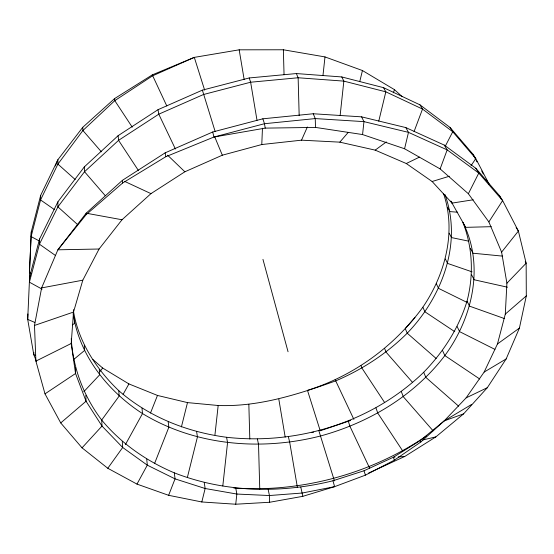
<?xml version="1.0" encoding="UTF-8"?>
<svg xmlns="http://www.w3.org/2000/svg" width="554" height="554" viewBox="0 0 554 554"><rect width="100%" height="100%" fill="white"/><g stroke="black" fill="none" stroke-linecap="round" stroke-linejoin="round"><path stroke-width="0.83" d="M489.307 184.537L475.782 158.589L472.998 154.241L450.049 127.455L419.974 104.851L383.493 87.65L341.77 76.944L296.376 73.557L249.21 77.955L202.383 90.143L158.028 109.678L118.127 135.668L84.333 166.879L57.9 201.836L57.9 206.864L39.438 244.189L29.417 282.18L42.097 289.153M57.9 201.836L39.569 238.996L39.438 244.189L55.455 255.491M402.059 96.535L394.496 89.665L362.441 70.538L324.99 56.917L283.364 49.777L239.176 49.818L194.302 57.374L152.281 74.887L114.595 98.584L82.768 127.309L57.914 159.677L40.671 195.354L40.56 199.946L31.107 236.579L29.452 272.658L30.145 276.855M33.856 352.365L33.794 354.761L36.363 361.09M27.908 313.952L27.7 319.429L33.794 354.761L35.421 355.259M29.417 282.18L29.618 276.834L39.569 238.996M40.671 195.354L31.28 231.835L31.107 236.579L39.389 241.025M71.237 338.577C72.976 368.209 83.786 396.491 101.721 420.084C121.139 443.491 146.408 461.039 174.316 472.853C224.675 492.506 280.795 493.766 332.954 480.768L334.616 486.668L302.816 496.329L269.632 502.27L235.734 504.223L201.815 501.972L168.624 495.311L136.983 484.106L107.795 468.275L82.034 447.84L60.732 422.931L44.992 393.852L35.899 361.104L34.486 325.454L41.619 287.914L57.879 249.812L86.223 214.578L122.635 183.014L165.805 156.713L213.955 137.025L265.221 128.119L315.496 127.413L362.565 134.56L404.572 148.756L440.132 168.915L468.365 193.741L488.857 221.912L501.605 252.125L506.903 283.198L505.303 314.097L497.464 343.958L484.148 372.066L466.129 397.855L444.197 420.888L420.839 441.981L394.358 460.173L365.405 475.152L334.616 486.668L302.262 493.025L269.452 495.532L236.849 494.05L205.139 488.51L175.043 478.871L147.295 465.152L122.683 447.48L102.005 426.061L86.043 401.241L75.552 373.5L71.21 343.494L73.523 312.061L82.802 280.185L99.069 249.016L122.018 219.751L150.965 193.63L184.856 171.788L222.327 155.196L261.779 144.532L262.457 128.237M31.28 231.835L29.452 272.658L31.052 273.309M29.618 276.834L27.7 319.429L34.805 322.421M322.968 75.566L324.99 56.917M340.156 115.287L343.84 81.119L341.77 76.944M362.565 134.56L363.95 121.631L361.575 116.846L313.232 113.757L262.845 118.805L212.715 131.997L165.168 152.835L122.379 180.348L86.168 213.2L57.879 249.812L99.069 249.016M214.945 434.869L218.179 405.5C259.106 406.934 297.526 394.49 335.551 380.944C362.184 369.601 386.692 353.674 407.218 333.196C441.808 297.353 462.756 243.199 444.917 194.468M222.805 485.948L227.556 442.667L226.586 437.279C187.197 432.106 148.915 416.975 118.791 390.688C96.334 369.22 78.28 341.624 73.363 310.552M235.734 504.223L236.849 494.05L235.769 488.067M350.682 420.479L320.233 430.77L307.477 390.362C353.701 375.917 394.351 346.319 422.841 307.228C445.063 274.542 456.635 231.801 443.463 193.429M226.586 437.279C297.533 445.201 372.108 422.231 423.692 372.274C443.297 352.143 458.767 328.155 467.022 301.182C473.809 275.172 472.707 247.68 462.985 222.549C484.667 265.823 472.562 317.927 444.834 355.578C414.17 395.861 368.805 422.847 320.344 436.033C261.086 451.136 195.375 445.728 142.503 413.582C107.621 391.048 79.104 355.329 73.142 313.453M368.569 473.088L404.739 456.475L435.846 436.898L463.615 413.852L487.305 387.71L506.162 358.93L519.41 328.093L526.3 295.905L526.148 263.212L518.385 231.046L502.63 200.576L499.473 195.645L475.734 168.215L444.266 145.093L405.812 127.586L361.575 116.846M404.572 148.756L408.485 132.364L405.812 127.586M378.756 121.174L385.826 91.832L383.493 87.65M359.802 81.403L362.441 70.538M201.815 501.972L205.139 488.51L204.239 482.506M187.377 477.423L197.432 436.974L196.628 431.58M181.414 426.912L187.487 402.606L218.179 405.5M440.132 168.915L447.168 149.899L444.266 145.093M414.067 131.554L422.522 109.069L419.974 104.851M393.298 92.823L394.496 89.665M168.624 495.311L175.043 478.871L174.316 472.853M154.58 463.476L168.845 427.259L168.194 421.864M150.487 413.049L157.475 395.445L187.487 402.606M55.365 165.965L57.914 159.677L57.914 164.109L40.56 199.946L54.555 209.682M261.779 144.532L301.514 140.176L307.373 126.97M468.365 193.741L478.794 173.077L475.734 168.215M445.264 146.249L452.743 131.734L450.049 127.455M136.983 484.106L147.295 465.152L146.741 459.134M125.419 444.578L142.503 413.582L142.004 408.187M123.085 394.372L128.916 383.922L157.475 395.445M488.857 221.912L502.63 200.576L478.794 173.077L447.168 149.899L408.485 132.364L363.95 121.631L315.254 118.584L264.487 123.708L213.955 137.025L212.715 131.997M471.059 165.694L475.782 158.589L452.743 131.734L422.522 109.069L385.826 91.832L343.84 81.119L298.135 77.761L250.637 82.221L203.463 94.519L158.776 114.186L118.57 140.342L84.527 171.726L57.9 206.864L77.698 224.668M107.795 468.275L122.683 447.48L122.275 441.476M101.437 420.375L119.165 396.055L118.791 390.688M100.122 371.388L102.628 368.008L128.916 383.922M501.605 252.125L518.385 231.046L516.113 227.472M301.514 140.176L339.824 142.149L348.189 132.42M414.953 317.553L405.258 328.557L407.218 333.196L436.164 358.5M82.034 447.84L102.005 426.061L101.721 420.084M83.806 391.692L99.568 374.933L99.311 369.601M506.903 283.198L526.148 263.212L525.247 261.758M505.303 314.097L526.3 295.905M60.732 422.931L86.043 401.241L85.856 395.314M73.959 359.262L84.464 350.564L84.298 345.287M332.954 480.768L364.013 470.761L393.34 457.265L420.278 440.541L444.197 420.888L471.669 404.399M339.824 142.149L375.183 150.134L386.318 141.935M497.464 343.958L519.41 328.093M44.992 393.852L75.552 373.5L75.434 367.634M72.373 324.838L74.548 323.46L74.444 318.252M233.85 488.081C301.383 492.651 370.474 474.099 426.441 435.97M484.148 372.066L506.162 358.93M35.899 361.104L71.21 343.494M375.183 150.134L406.276 163.52L419.454 157.128M466.129 397.855L487.305 387.71M444.197 420.888L463.615 413.852M34.486 325.454L73.523 312.061L73.474 309.631M406.276 163.52L432.113 181.497L449.398 176.234M422.737 439.966L435.846 436.898M311.923 432.473L313.585 432.134M41.619 287.914L82.802 280.185M432.113 181.497L452.036 203.11L473.213 199.779M394.967 457.154L393.34 457.265L394.358 460.173M398.222 456.925L404.739 456.475M491.308 226.676L465.699 227.355L451.011 201.296M457.708 212.217L449.945 211.607L447.535 207.265M502.679 256.135L473.033 253.22L470.339 248.358M122.018 219.751L86.168 213.2L86.223 214.578M468.227 241.066L451.545 237.59L449.176 233.186M507.457 287.207L474.217 279.777L471.572 274.846M472.084 271.855L447.618 263.427L445.326 258.953M504.348 318.543L469.584 306.168L467.022 301.182M124.698 181.421L150.965 193.63M466.828 302.325L438.581 288.378L436.379 283.849M494.93 349.387L459.605 331.645L457.161 326.604M454.765 331.673L424.932 311.812L422.841 307.228M479.716 379.005L444.834 355.578L442.521 350.481M92.989 359.574L102.628 368.008M458.629 406.179L425.867 377.413L423.692 372.274M75.178 179.531L57.914 164.109L82.899 130.515L114.789 100.648L152.44 75.884L194.302 57.374L204.634 90.101M167.627 155.203L184.856 171.788M412.522 382.378L386.02 352.081L384.656 348.563M433.069 430.783L403.305 396.719L401.297 391.526M101.375 151.817L82.899 130.515L82.768 127.309M105.281 195.707L84.527 171.726L84.333 166.879M384.677 402.606L361.935 368.098L361.097 365.73M402.723 450.963L377.786 413.118L375.944 407.882M132.247 127.164L114.789 100.648L114.595 98.584M138.445 170.549L118.57 140.342L118.127 135.668M450.887 201.074L452.036 203.11M472.998 154.241L475.38 158.804M476.17 160.328L476.966 161.851M481.731 170.978L483.323 174.025M486.1 179.351L486.897 180.874M499.473 195.645L501.439 199.44M166.796 105.959L152.281 74.887M175.41 149.019L158.776 114.186L158.028 109.678M353.888 419.399L335.17 379.746M296.376 73.557L298.135 77.761L299.174 115.668M313.232 113.757L315.254 118.584L315.496 127.413M214.633 136.637L222.327 155.196M420.278 440.541L420.839 441.981M249.21 77.955L250.637 82.221L257.008 120.308M262.845 118.805L264.487 123.708L265.221 128.119M369.712 468.31L349.927 426.303L348.258 421.033M364.013 470.761L365.405 475.152M215.132 131.457L202.383 90.143M334.422 480.865L318.855 430.728M262.956 259.369L288.052 351.742M288.35 436.767L289.673 442.099L297.429 487.589M300.794 487.098L302.816 496.329M257.381 438.99L258.524 444.35L259.757 489.092M268.178 489.57L269.452 495.532L269.632 502.27M239.176 49.818L244.155 79.547M278.814 399.157L285.185 437.099M165.168 152.835L165.805 156.713M122.379 180.348L122.635 183.014M283.364 49.777L284.05 74.693M248.843 404.281L249.806 439.052"/></g></svg>
